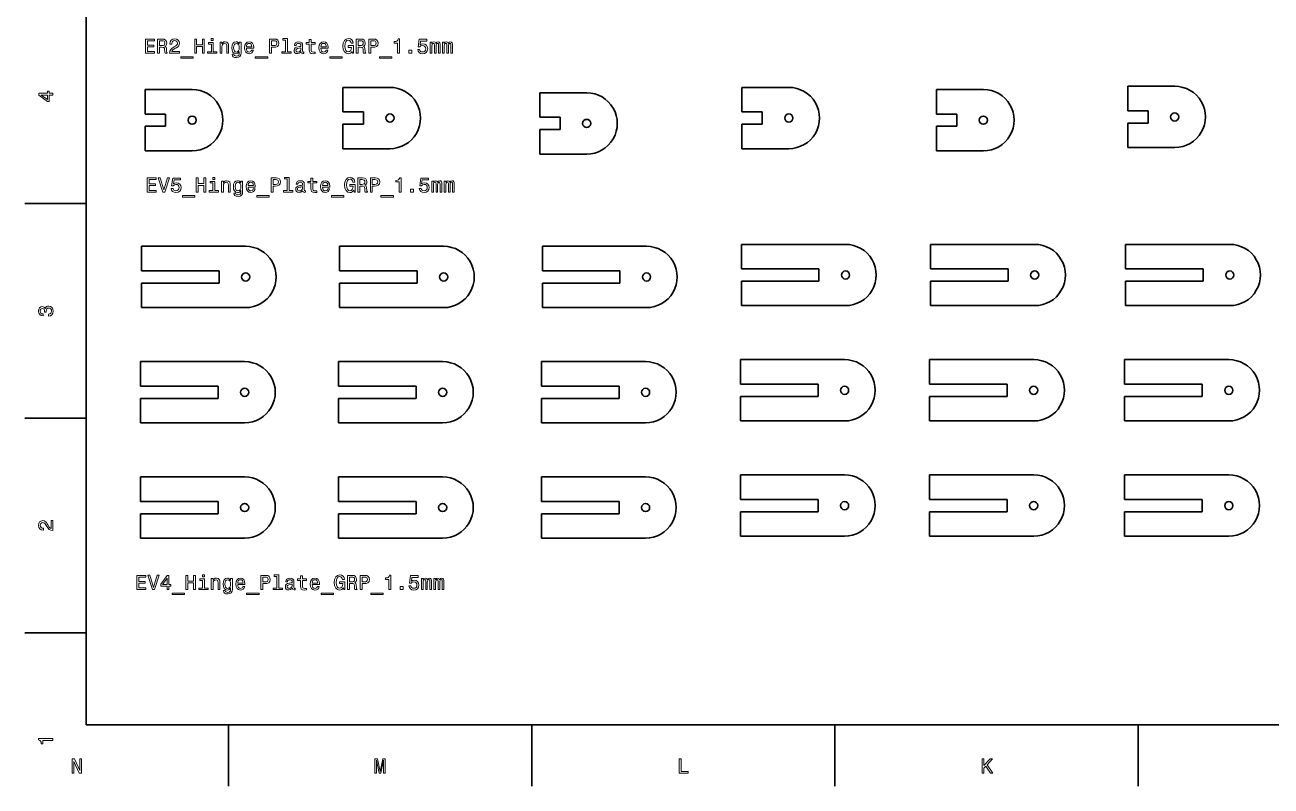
# Model space of a CAD drawing. Extents: x 0 to 1000, y 0 to 400.
# Drawn here: x 5 to 309.9, y 5 to 191.2 of the extents above; entities that cross this region are included whole.
import ezdxf

# ---------------------------------------------------------------- set-up
doc = ezdxf.new("R2010")
doc.units = 0

msp = doc.modelspace()

# ---------------------------------------------------------------- linework, layer by layer
at = {"color": 7, "lineweight": 35}
for p, q in [((20, 380), (20, 20)), ((34.408932, 169.392593), (34.408932, 175.392593)), ((34.408932, 175.392593), (45.908932, 175.392593)), ((82.812798, 169.921585), (82.812798, 175.921585)), ((82.812798, 175.921585), (94.312798, 175.921585)), ((130.952164, 168.599075), (130.952164, 174.599075)), ((130.952164, 174.599075), (142.452164, 174.599075)), ((180.414062, 169.921585), (180.414062, 175.921585)), ((180.414062, 175.921585), (191.914062, 175.921585)), ((228.024414, 169.392578), (228.024414, 175.392578)), ((228.024414, 175.392578), (239.524414, 175.392578)), ((274.841309, 170.186081), (274.841309, 176.186081)), ((274.841309, 176.186081), (286.341309, 176.186081)), ((34.408932, 169.392593), (39.408932, 169.392593)), ((39.408932, 166.392593), (39.408932, 169.392593)), ((82.812798, 169.921585), (87.812798, 169.921585)), ((87.812798, 166.921585), (87.812798, 169.921585)), ((130.952164, 168.599075), (135.952164, 168.599075)), ((135.952164, 165.599075), (135.952164, 168.599075)), ((180.414062, 169.921585), (185.414062, 169.921585)), ((185.414062, 166.921585), (185.414062, 169.921585)), ((228.024414, 169.392578), (233.024414, 169.392578)), ((233.024414, 166.392578), (233.024414, 169.392578)), ((274.841309, 170.186081), (279.841309, 170.186081)), ((279.841309, 167.186081), (279.841309, 170.186081)), ((39.408932, 166.392593), (34.408932, 166.392593)), ((34.408932, 166.392593), (34.408932, 160.392593)), ((87.812798, 166.921585), (82.812798, 166.921585)), ((82.812798, 166.921585), (82.812798, 160.921585)), ((135.952164, 165.599075), (130.952164, 165.599075)), ((130.952164, 165.599075), (130.952164, 159.599075)), ((185.414062, 166.921585), (180.414062, 166.921585)), ((180.414062, 166.921585), (180.414062, 160.921585)), ((233.024414, 166.392578), (228.024414, 166.392578)), ((228.024414, 166.392578), (228.024414, 160.392578)), ((279.841309, 167.186081), (274.841309, 167.186081)), ((274.841309, 167.186081), (274.841309, 161.186081)), ((45.908932, 160.392593), (34.408932, 160.392593)), ((94.312798, 160.921585), (82.812798, 160.921585)), ((142.452164, 159.599075), (130.952164, 159.599075)), ((191.914062, 160.921585), (180.414062, 160.921585)), ((239.524414, 160.392578), (228.024414, 160.392578)), ((286.341309, 161.186081), (274.841309, 161.186081)), ((20, 147.5), (5, 147.5)), ((180.297943, 131.518951), (180.297943, 137.518951)), ((180.297943, 137.518951), (205.797943, 137.518951)), ((226.580154, 131.518951), (226.580154, 137.518951)), ((226.580154, 137.518951), (252.080154, 137.518951)), ((274.308655, 131.518951), (274.308655, 137.518951)), ((274.308655, 137.518951), (299.808655, 137.518951)), ((33.496613, 131.036835), (33.496613, 137.036835)), ((33.496613, 137.036835), (58.996613, 137.036835)), ((81.948288, 131.036835), (81.948288, 137.036835)), ((81.948288, 137.036835), (107.448288, 137.036835)), ((131.605209, 131.036835), (131.605209, 137.036835)), ((131.605209, 137.036835), (157.105209, 137.036835)), ((180.297943, 131.518951), (199.297943, 131.518951)), ((199.297943, 128.518951), (199.297943, 131.518951)), ((226.580154, 131.518951), (245.580154, 131.518951)), ((245.580154, 128.518951), (245.580154, 131.518951)), ((274.308655, 131.518951), (293.308655, 131.518951)), ((293.308655, 128.518951), (293.308655, 131.518951)), ((33.496613, 131.036835), (52.496613, 131.036835)), ((52.496613, 128.036835), (52.496613, 131.036835)), ((81.948288, 131.036835), (100.948288, 131.036835)), ((100.948288, 128.036835), (100.948288, 131.036835)), ((131.605209, 131.036835), (150.605209, 131.036835)), ((150.605209, 128.036835), (150.605209, 131.036835)), ((199.297943, 128.518951), (180.297943, 128.518951)), ((180.297943, 128.518951), (180.297943, 122.518951)), ((245.580154, 128.518951), (226.580154, 128.518951)), ((226.580154, 128.518951), (226.580154, 122.518951)), ((293.308655, 128.518951), (274.308655, 128.518951)), ((274.308655, 128.518951), (274.308655, 122.518951)), ((52.496613, 128.036835), (33.496613, 128.036835)), ((33.496613, 128.036835), (33.496613, 122.036835)), ((100.948288, 128.036835), (81.948288, 128.036835)), ((81.948288, 128.036835), (81.948288, 122.036835)), ((150.605209, 128.036835), (131.605209, 128.036835)), ((131.605209, 128.036835), (131.605209, 122.036835)), ((58.996613, 122.036835), (33.496613, 122.036835)), ((107.448288, 122.036835), (81.948288, 122.036835)), ((157.105209, 122.036835), (131.605209, 122.036835)), ((205.797943, 122.518951), (180.297943, 122.518951)), ((252.080154, 122.518951), (226.580154, 122.518951)), ((299.808655, 122.518951), (274.308655, 122.518951)), ((33.255554, 102.833633), (33.255554, 108.833633)), ((33.255554, 108.833633), (58.755554, 108.833633)), ((81.70723, 102.833633), (81.70723, 108.833633)), ((81.70723, 108.833633), (107.20723, 108.833633)), ((131.364151, 102.833633), (131.364151, 108.833633)), ((131.364151, 108.833633), (156.864151, 108.833633)), ((180.056885, 103.315735), (180.056885, 109.315735)), ((180.056885, 109.315735), (205.556885, 109.315735)), ((226.339096, 103.315742), (226.339096, 109.315742)), ((226.339096, 109.315742), (251.839096, 109.315742)), ((274.067596, 103.315735), (274.067596, 109.315735)), ((274.067596, 109.315735), (299.567596, 109.315735)), ((33.255554, 102.833633), (52.255554, 102.833633)), ((52.255554, 99.833633), (52.255554, 102.833633)), ((81.70723, 102.833633), (100.70723, 102.833633)), ((100.70723, 99.833633), (100.70723, 102.833633)), ((131.364151, 102.833633), (150.364151, 102.833633)), ((150.364151, 99.833633), (150.364151, 102.833633)), ((180.056885, 103.315735), (199.056885, 103.315735)), ((199.056885, 100.315735), (199.056885, 103.315735)), ((226.339096, 103.315742), (245.339096, 103.315742)), ((245.339096, 100.315742), (245.339096, 103.315742)), ((274.067596, 103.315735), (293.067596, 103.315735)), ((293.067596, 100.315735), (293.067596, 103.315735)), ((52.255554, 99.833633), (33.255554, 99.833633)), ((33.255554, 99.833633), (33.255554, 93.833633)), ((100.70723, 99.833633), (81.70723, 99.833633)), ((81.70723, 99.833633), (81.70723, 93.833633)), ((150.364151, 99.833633), (131.364151, 99.833633)), ((131.364151, 99.833633), (131.364151, 93.833633)), ((199.056885, 100.315735), (180.056885, 100.315735)), ((180.056885, 100.315735), (180.056885, 94.315735)), ((245.339096, 100.315742), (226.339096, 100.315742)), ((226.339096, 100.315742), (226.339096, 94.315742)), ((293.067596, 100.315735), (274.067596, 100.315735)), ((274.067596, 100.315735), (274.067596, 94.315735)), ((20, 95), (5, 95)), ((58.755554, 93.833633), (33.255554, 93.833633)), ((107.20723, 93.833633), (81.70723, 93.833633)), ((156.864151, 93.833633), (131.364151, 93.833633)), ((205.556885, 94.315735), (180.056885, 94.315735)), ((251.839096, 94.315742), (226.339096, 94.315742)), ((299.567596, 94.315735), (274.067596, 94.315735)), ((33.255554, 74.630432), (33.255554, 80.630432)), ((33.255554, 80.630432), (58.755554, 80.630432)), ((81.70723, 74.630432), (81.70723, 80.630432)), ((81.70723, 80.630432), (107.20723, 80.630432)), ((131.364151, 74.630432), (131.364151, 80.630432)), ((131.364151, 80.630432), (156.864151, 80.630432)), ((180.056885, 75.112534), (180.056885, 81.112534)), ((180.056885, 81.112534), (205.556885, 81.112534)), ((226.339096, 75.112541), (226.339096, 81.112541)), ((226.339096, 81.112541), (251.839096, 81.112541)), ((274.067596, 75.112534), (274.067596, 81.112534)), ((274.067596, 81.112534), (299.567596, 81.112534)), ((33.255554, 74.630432), (52.255554, 74.630432)), ((52.255554, 71.630432), (52.255554, 74.630432)), ((81.70723, 74.630432), (100.70723, 74.630432)), ((100.70723, 71.630432), (100.70723, 74.630432)), ((131.364151, 74.630432), (150.364151, 74.630432)), ((150.364151, 71.630432), (150.364151, 74.630432)), ((180.056885, 75.112534), (199.056885, 75.112534)), ((199.056885, 72.112534), (199.056885, 75.112534)), ((226.339096, 75.112541), (245.339096, 75.112541)), ((245.339096, 72.112541), (245.339096, 75.112541)), ((274.067596, 75.112534), (293.067596, 75.112534)), ((293.067596, 72.112534), (293.067596, 75.112534)), ((52.255554, 71.630432), (33.255554, 71.630432)), ((33.255554, 71.630432), (33.255554, 65.630432)), ((100.70723, 71.630432), (81.70723, 71.630432)), ((81.70723, 71.630432), (81.70723, 65.630432)), ((150.364151, 71.630432), (131.364151, 71.630432)), ((131.364151, 71.630432), (131.364151, 65.630432)), ((199.056885, 72.112534), (180.056885, 72.112534)), ((180.056885, 72.112534), (180.056885, 66.112534)), ((245.339096, 72.112541), (226.339096, 72.112541)), ((226.339096, 72.112541), (226.339096, 66.112541)), ((293.067596, 72.112534), (274.067596, 72.112534)), ((274.067596, 72.112534), (274.067596, 66.112534)), ((58.755554, 65.630432), (33.255554, 65.630432)), ((107.20723, 65.630432), (81.70723, 65.630432)), ((156.864151, 65.630432), (131.364151, 65.630432)), ((205.556885, 66.112534), (180.056885, 66.112534)), ((251.839096, 66.112541), (226.339096, 66.112541)), ((299.567596, 66.112534), (274.067596, 66.112534)), ((20, 42.5), (5, 42.5)), ((20, 20), (980, 20)), ((54.799999, 20), (54.799999, 5)), ((129, 20), (129, 5)), ((203.199997, 20), (203.199997, 5)), ((277.399994, 20), (277.399994, 5))]:
    msp.add_line(p, q, dxfattribs=at)
at = {"color": 7, "lineweight": 13}
for points in [[(34.505718, 184.249054), (36.724739, 184.249054), (36.724739, 184.672684), (34.969696, 184.672684), (34.969696, 185.857849), (36.533096, 185.857849), (36.533096, 186.276428), (34.969696, 186.276428), (34.969696, 187.325424), (36.684391, 187.325424), (36.684391, 187.749054), (34.505718, 187.749054)], [(37.476177, 184.249054), (37.945198, 184.249054), (37.945198, 185.726715), (38.424305, 185.726715), (38.777332, 185.711594), (38.999233, 185.640991), (39.12027, 185.474564), (39.170704, 185.177002), (39.195919, 184.723114), (39.226177, 184.425568), (39.286697, 184.249054), (39.816235, 184.249054), (39.816235, 184.344879), (39.700241, 184.486084), (39.659897, 184.748337), (39.624592, 185.313171), (39.538857, 185.731766), (39.422863, 185.862885), (39.24131, 185.95871), (39.443039, 186.084793), (39.584248, 186.261307), (39.675026, 186.4832), (39.705284, 186.750488), (39.634682, 187.174133), (39.432953, 187.491852), (39.100098, 187.683487), (38.646206, 187.749054), (37.476177, 187.749054)], [(38.515083, 187.320374), (38.82272, 187.290115), (39.039577, 187.194305), (39.175747, 187.017792), (39.221134, 186.740402), (39.170704, 186.447906), (39.034534, 186.271393), (38.802547, 186.180603), (38.484825, 186.155396), (37.945198, 186.155396), (37.945198, 187.320374)], [(40.406296, 184.249054), (42.811913, 184.249054), (42.811913, 184.68277), (40.910618, 184.68277), (41.016525, 184.9198), (41.198082, 185.116486), (41.757877, 185.474564), (42.055428, 185.625854), (42.388283, 185.842712), (42.625313, 186.094879), (42.761482, 186.392426), (42.811913, 186.730316), (42.726177, 187.153946), (42.489147, 187.486801), (42.126034, 187.698624), (41.657013, 187.774277), (41.172863, 187.688538), (40.80471, 187.451508), (40.567677, 187.073257), (40.486984, 186.573975), (40.486984, 186.503372), (40.945919, 186.503372), (40.945919, 186.543716), (40.99131, 186.886658), (41.127476, 187.138824), (41.344334, 187.300201), (41.631798, 187.355682), (41.924305, 187.305252), (42.141163, 187.179169), (42.282375, 186.982483), (42.332806, 186.735367), (42.297504, 186.503372), (42.201683, 186.306686), (42.040298, 186.135223), (41.818398, 185.983917), (41.520847, 185.82254), (41.026611, 185.509857), (40.678627, 185.177002), (40.471855, 184.773544), (40.406296, 184.264191)], [(46.538857, 184.249054), (47.007881, 184.249054), (47.007881, 185.893143), (48.409897, 185.893143), (48.409897, 184.249054), (48.873871, 184.249054), (48.873871, 187.749054), (48.409897, 187.749054), (48.409897, 186.321823), (47.007881, 186.321823), (47.007881, 187.749054), (46.538857, 187.749054)], [(51.05759, 184.622253), (51.05759, 186.866486), (49.91782, 186.866486), (49.91782, 186.488251), (50.613785, 186.488251), (50.613785, 184.622253), (49.706005, 184.622253), (49.706005, 184.249054), (51.975456, 184.249054), (51.975456, 184.622253)], [(51.07272, 187.870087), (50.603699, 187.870087), (50.603699, 187.365768), (51.07272, 187.365768)], [(52.736984, 184.249054), (53.18079, 184.249054), (53.18079, 185.812454), (53.226181, 186.170517), (53.372433, 186.43277), (53.599377, 186.594162), (53.90197, 186.654678), (54.144047, 186.604248), (54.295341, 186.468079), (54.370991, 186.241135), (54.39621, 185.938538), (54.39621, 184.249054), (54.840012, 184.249054), (54.840012, 186.029312), (54.819839, 186.38739), (54.729061, 186.684937), (54.431511, 186.95726), (53.967533, 187.053085), (53.710327, 187.017792), (53.493469, 186.921967), (53.30687, 186.760574), (53.160614, 186.543716), (53.160614, 186.95726), (52.736984, 186.95726)], [(57.881081, 184.370087), (57.881081, 186.95726), (57.457447, 186.95726), (57.457447, 186.518509), (57.109467, 186.916916), (56.897652, 187.017792), (56.660618, 187.053085), (56.231941, 186.952225), (55.89909, 186.6698), (55.682232, 186.215912), (55.606583, 185.605682), (55.682232, 184.990402), (55.89909, 184.536514), (56.231941, 184.249054), (56.660618, 184.153229), (56.902695, 184.188538), (57.104424, 184.279312), (57.457447, 184.662598), (57.457447, 184.279312), (57.417103, 183.976715), (57.306152, 183.759857), (57.094337, 183.633774), (56.776611, 183.588394), (56.499237, 183.618652), (56.302551, 183.694305), (56.186554, 183.825424), (56.151253, 184.001938), (55.72258, 184.001938), (55.72258, 183.981766), (55.788139, 183.658997), (55.989868, 183.416916), (56.312637, 183.260574), (56.751396, 183.205109), (57.275894, 183.280762), (57.623875, 183.492569), (57.82056, 183.860733)], [(56.065517, 185.605682), (56.110909, 186.054535), (56.247074, 186.38739), (56.458889, 186.584076), (56.74131, 186.654678), (57.03886, 186.584076), (57.260761, 186.38739), (57.396927, 186.054535), (57.447361, 185.605682), (57.396927, 185.146744), (57.260761, 184.818939), (57.03886, 184.617203), (56.74131, 184.551651), (56.458889, 184.617203), (56.247074, 184.818939), (56.110909, 185.151794)], [(59.197361, 185.474564), (60.972576, 185.474564), (60.977619, 185.681335), (60.896927, 186.261307), (60.675026, 186.695023), (60.321999, 186.95726), (59.852982, 187.053085), (59.394047, 186.952225), (59.041023, 186.6698), (58.814075, 186.210876), (58.733383, 185.605682), (58.809032, 184.985367), (59.035976, 184.531479), (59.383961, 184.249054), (59.837852, 184.153229), (60.231224, 184.218796), (60.553989, 184.390259), (60.791019, 184.662598), (60.927185, 185.025711), (60.488426, 185.025711), (60.397648, 184.823975), (60.266525, 184.672684), (59.893326, 184.551651), (59.605862, 184.607117), (59.389004, 184.78363), (59.247795, 185.071106), (59.197361, 185.459427)], [(59.197361, 185.847763), (59.252838, 186.19574), (59.389004, 186.452942), (59.595776, 186.609283), (59.868111, 186.664764), (60.135399, 186.609283), (60.342171, 186.452942), (60.468254, 186.19574), (60.513641, 185.847763)], [(64.860901, 184.249054), (65.324883, 184.249054), (65.324883, 185.726715), (65.839287, 185.726715), (66.358742, 185.751938), (66.772285, 185.928452), (67.039581, 186.271393), (67.130356, 186.740402), (67.059753, 187.174133), (66.858017, 187.491852), (66.525169, 187.683487), (66.071274, 187.749054), (64.860901, 187.749054)], [(65.945198, 187.320374), (66.247787, 187.290115), (66.469696, 187.194305), (66.600815, 187.017792), (66.64621, 186.740402), (66.595772, 186.447906), (66.45961, 186.271393), (66.227615, 186.180603), (65.909897, 186.155396), (65.324883, 186.155396), (65.324883, 187.320374)], [(68.799667, 187.496887), (68.799667, 184.622253), (67.886841, 184.622253), (67.886841, 184.249054), (70.151245, 184.249054), (70.151245, 184.622253), (69.243469, 184.622253), (69.243469, 187.870087), (68.103699, 187.870087), (68.103699, 187.496887)], [(72.561905, 184.602081), (72.561905, 184.586945), (72.587128, 184.415482), (72.662773, 184.294449), (72.980499, 184.198624), (73.227615, 184.238968), (73.227615, 184.581909), (73.121704, 184.566772), (72.980499, 184.632339), (72.955284, 184.834076), (72.955284, 186.236084), (72.89476, 186.594162), (72.718246, 186.846313), (72.410614, 186.99762), (71.976898, 187.053085), (71.553268, 186.992569), (71.240585, 186.821106), (71.0439, 186.553802), (70.978333, 186.20079), (70.978333, 186.170517), (71.376755, 186.170517), (71.412056, 186.382339), (71.52301, 186.53363), (71.704559, 186.62442), (71.961761, 186.659714), (72.208885, 186.634506), (72.385399, 186.558853), (72.491302, 186.427734), (72.526611, 186.24617), (72.506439, 186.034363), (72.425743, 185.928452), (72.224014, 185.878021), (71.845772, 185.837677), (71.412056, 185.746887), (71.104416, 185.58551), (70.922867, 185.333344), (70.867386, 184.960144), (70.917816, 184.627289), (71.074158, 184.380173), (71.326324, 184.223831), (71.674301, 184.168365), (72.143326, 184.274277)], [(74.584244, 186.488251), (74.584244, 185.131622), (74.614502, 184.692856), (74.755714, 184.390259), (75.038132, 184.213745), (75.517242, 184.153229), (76.041733, 184.178452), (76.041733, 184.561737), (75.658447, 184.531479), (75.310471, 184.571823), (75.123871, 184.697906), (75.043182, 184.909714), (75.028046, 185.20726), (75.028046, 186.488251), (76.041733, 186.488251), (76.041733, 186.866486), (75.028046, 186.866486), (75.028046, 187.658279), (74.584244, 187.658279), (74.584244, 186.866486), (73.817673, 186.866486), (73.817673, 186.488251)], [(77.413498, 185.474564), (79.188705, 185.474564), (79.193756, 185.681335), (79.11306, 186.261307), (78.891159, 186.695023), (78.538132, 186.95726), (78.069115, 187.053085), (77.610184, 186.952225), (77.257156, 186.6698), (77.030212, 186.210876), (76.949516, 185.605682), (77.025162, 184.985367), (77.252106, 184.531479), (77.600098, 184.249054), (78.053986, 184.153229), (78.447357, 184.218796), (78.770126, 184.390259), (79.007156, 184.662598), (79.143326, 185.025711), (78.704559, 185.025711), (78.613785, 184.823975), (78.482658, 184.672684), (78.109459, 184.551651), (77.821991, 184.607117), (77.605133, 184.78363), (77.463928, 185.071106), (77.413498, 185.459427)], [(77.413498, 185.847763), (77.468964, 186.19574), (77.605133, 186.452942), (77.811905, 186.609283), (78.084244, 186.664764), (78.351532, 186.609283), (78.558304, 186.452942), (78.684387, 186.19574), (78.729774, 185.847763)], [(85.064072, 184.718079), (85.149803, 184.249054), (85.401962, 184.249054), (85.401962, 186.140259), (84.126022, 186.140259), (84.126022, 185.711594), (84.912773, 185.711594), (84.912773, 185.681335), (84.852249, 185.217346), (84.690872, 184.87442), (84.443756, 184.657562), (84.136116, 184.586945), (83.793175, 184.677734), (83.525879, 184.950058), (83.354416, 185.398911), (83.2939, 186.014191), (83.349365, 186.62442), (83.520844, 187.073257), (83.793175, 187.345596), (84.161331, 187.441422), (84.41349, 187.390991), (84.62027, 187.249771), (84.771561, 187.012741), (84.8573, 186.695023), (85.356575, 186.695023), (85.225449, 187.179169), (84.978333, 187.542282), (84.630356, 187.764191), (84.191589, 187.844879), (83.616661, 187.718796), (83.182945, 187.350632), (82.905563, 186.77066), (82.809746, 185.999054), (82.905563, 185.222397), (83.182945, 184.642426), (83.591446, 184.274277), (84.10585, 184.153229), (84.393318, 184.193573), (84.650528, 184.294449), (84.872421, 184.470963)], [(86.052536, 184.249054), (86.521561, 184.249054), (86.521561, 185.726715), (87.000671, 185.726715), (87.353691, 185.711594), (87.575592, 185.640991), (87.696632, 185.474564), (87.747063, 185.177002), (87.772278, 184.723114), (87.802536, 184.425568), (87.86306, 184.249054), (88.392593, 184.249054), (88.392593, 184.344879), (88.276604, 184.486084), (88.236259, 184.748337), (88.200958, 185.313171), (88.115219, 185.731766), (87.999222, 185.862885), (87.817673, 185.95871), (88.019394, 186.084793), (88.160614, 186.261307), (88.251389, 186.4832), (88.281647, 186.750488), (88.211044, 187.174133), (88.009308, 187.491852), (87.67646, 187.683487), (87.222565, 187.749054), (86.052536, 187.749054)], [(87.091446, 187.320374), (87.399078, 187.290115), (87.615936, 187.194305), (87.752106, 187.017792), (87.797501, 186.740402), (87.747063, 186.447906), (87.610901, 186.271393), (87.378906, 186.180603), (87.061188, 186.155396), (86.521561, 186.155396), (86.521561, 187.320374)], [(89.149078, 184.249054), (89.613052, 184.249054), (89.613052, 185.726715), (90.127472, 185.726715), (90.646919, 185.751938), (91.060463, 185.928452), (91.327759, 186.271393), (91.418533, 186.740402), (91.347931, 187.174133), (91.146194, 187.491852), (90.813347, 187.683487), (90.359451, 187.749054), (89.149078, 187.749054)], [(90.233376, 187.320374), (90.535965, 187.290115), (90.757874, 187.194305), (90.888992, 187.017792), (90.934387, 186.740402), (90.883949, 186.447906), (90.747787, 186.271393), (90.515793, 186.180603), (90.198074, 186.155396), (89.613052, 186.155396), (89.613052, 187.320374)], [(96.194473, 184.249054), (96.653397, 184.249054), (96.653397, 187.774277), (96.310463, 187.774277), (96.219681, 187.466629), (96.038132, 187.259857), (95.76075, 187.138824), (95.377464, 187.09848), (95.377464, 186.740402), (96.194473, 186.740402)], [(101.106567, 185.16188), (101.217522, 184.748337), (101.464638, 184.425568), (101.827751, 184.223831), (102.291725, 184.148193), (102.801094, 184.238968), (103.199509, 184.486084), (103.451668, 184.879456), (103.547493, 185.383774), (103.461761, 185.852798), (103.219681, 186.220963), (102.841438, 186.457993), (102.352249, 186.543716), (101.974007, 186.4832), (101.681496, 186.316772), (101.822708, 187.259857), (103.35585, 187.259857), (103.35585, 187.673401), (101.48481, 187.673401), (101.207436, 185.817505), (101.610893, 185.817505), (101.903397, 186.054535), (102.276596, 186.140259), (102.599365, 186.084793), (102.846481, 185.923401), (103.002823, 185.676285), (103.058296, 185.358566), (103.002823, 185.040848), (102.841438, 184.793716), (102.594322, 184.637375), (102.276596, 184.581909), (102.009308, 184.617203), (101.802536, 184.7332), (101.651237, 184.914764), (101.575592, 185.16188)], [(104.172859, 184.249054), (104.58136, 184.249054), (104.58136, 186.05957), (104.606575, 186.331909), (104.68222, 186.528595), (104.798218, 186.644592), (104.949516, 186.689972), (105.070549, 186.649628), (105.151245, 186.548767), (105.191589, 186.377289), (105.206718, 186.150345), (105.206718, 184.249054), (105.590004, 184.249054), (105.590004, 186.05957), (105.615219, 186.326859), (105.690865, 186.523544), (105.811905, 186.644592), (105.963203, 186.689972), (106.084236, 186.649628), (106.164932, 186.548767), (106.215363, 186.150345), (106.215363, 184.249054), (106.623863, 184.249054), (106.623863, 186.120087), (106.598648, 186.508423), (106.51796, 186.805969), (106.356575, 186.987534), (106.094322, 187.053085), (105.78669, 186.952225), (105.54966, 186.659714), (105.36306, 186.947174), (105.050377, 187.053085), (104.762917, 186.952225), (104.566231, 186.6698), (104.566231, 186.95726), (104.172859, 186.95726)], [(107.208885, 184.249054), (107.617386, 184.249054), (107.617386, 186.05957), (107.642601, 186.331909), (107.718246, 186.528595), (107.834244, 186.644592), (107.985542, 186.689972), (108.106575, 186.649628), (108.187271, 186.548767), (108.227615, 186.377289), (108.242744, 186.150345), (108.242744, 184.249054), (108.62603, 184.249054), (108.62603, 186.05957), (108.651245, 186.326859), (108.726891, 186.523544), (108.847931, 186.644592), (108.999229, 186.689972), (109.120262, 186.649628), (109.200958, 186.548767), (109.251389, 186.150345), (109.251389, 184.249054), (109.659889, 184.249054), (109.659889, 186.120087), (109.634674, 186.508423), (109.553986, 186.805969), (109.392601, 186.987534), (109.130348, 187.053085), (108.822716, 186.952225), (108.585686, 186.659714), (108.399086, 186.947174), (108.086403, 187.053085), (107.798943, 186.952225), (107.602257, 186.6698), (107.602257, 186.95726), (107.208885, 186.95726)], [(43.154854, 183.41188), (43.154854, 183.058853), (46.190876, 183.058853), (46.190876, 183.41188)], [(61.370991, 183.41188), (61.370991, 183.058853), (64.407013, 183.058853), (64.407013, 183.41188)], [(72.511475, 185.197174), (72.450958, 184.934937), (72.289581, 184.7332), (72.047501, 184.602081), (71.749954, 184.556686), (71.558304, 184.581909), (71.422142, 184.662598), (71.336411, 184.803802), (71.311188, 185.000488), (71.33136, 185.177002), (71.412056, 185.303085), (71.734818, 185.444305), (72.143326, 185.504822), (72.511475, 185.625854)], [(79.587128, 183.41188), (79.587128, 183.058853), (82.623146, 183.058853), (82.623146, 183.41188)], [(91.731216, 183.41188), (91.731216, 183.058853), (94.767235, 183.058853), (94.767235, 183.41188)], [(98.973289, 184.249054), (99.66925, 184.249054), (99.66925, 185.000488), (98.973289, 185.000488)], [(11.833213, 174.02739), (11.833213, 174.481277), (10.965777, 174.481277), (10.965777, 174.98056), (10.56232, 174.98056), (10.56232, 174.481277), (8.408861, 174.481277), (8.408861, 174.022339), (10.521974, 172.489197), (10.965777, 172.489197), (10.965777, 174.02739)], [(10.56232, 172.912827), (8.993876, 174.02739), (10.56232, 174.02739)], [(34.898384, 150.289566), (37.117405, 150.289566), (37.117405, 150.713196), (35.362358, 150.713196), (35.362358, 151.898361), (36.925762, 151.898361), (36.925762, 152.31694), (35.362358, 152.31694), (35.362358, 153.365936), (37.077057, 153.365936), (37.077057, 153.789566), (34.898384, 153.789566)], [(39.871006, 153.794617), (38.993484, 150.814056), (38.090748, 153.794617), (37.611641, 153.794617), (38.741322, 150.289566), (39.245644, 150.289566), (40.350113, 153.794617)], [(40.778786, 151.202393), (40.889736, 150.788849), (41.136856, 150.46608), (41.499969, 150.264343), (41.963943, 150.188705), (42.473312, 150.27948), (42.871727, 150.526596), (43.123886, 150.919968), (43.219711, 151.424286), (43.133972, 151.893311), (42.891899, 152.261475), (42.513657, 152.498505), (42.024464, 152.584229), (41.646221, 152.523712), (41.353714, 152.357285), (41.494926, 153.300369), (43.028069, 153.300369), (43.028069, 153.713913), (41.157028, 153.713913), (40.87965, 151.858017), (41.283112, 151.858017), (41.575615, 152.095047), (41.948814, 152.180771), (42.271584, 152.125305), (42.5187, 151.963913), (42.675041, 151.716797), (42.730515, 151.399078), (42.675041, 151.08136), (42.513657, 150.834229), (42.266541, 150.677887), (41.948814, 150.622421), (41.681526, 150.657715), (41.474751, 150.773712), (41.323456, 150.955276), (41.247807, 151.202393)], [(46.931526, 150.289566), (47.400543, 150.289566), (47.400543, 151.933655), (48.802563, 151.933655), (48.802563, 150.289566), (49.266541, 150.289566), (49.266541, 153.789566), (48.802563, 153.789566), (48.802563, 152.362335), (47.400543, 152.362335), (47.400543, 153.789566), (46.931526, 153.789566)], [(51.450256, 150.662766), (51.450256, 152.906998), (50.310486, 152.906998), (50.310486, 152.528763), (51.006454, 152.528763), (51.006454, 150.662766), (50.098671, 150.662766), (50.098671, 150.289566), (52.368126, 150.289566), (52.368126, 150.662766)], [(51.465385, 153.910599), (50.996368, 153.910599), (50.996368, 153.406281), (51.465385, 153.406281)], [(53.129654, 150.289566), (53.573456, 150.289566), (53.573456, 151.852966), (53.618843, 152.211029), (53.765099, 152.473282), (53.992043, 152.634674), (54.29464, 152.69519), (54.536713, 152.64476), (54.688011, 152.508591), (54.763657, 152.281647), (54.788872, 151.97905), (54.788872, 150.289566), (55.232677, 150.289566), (55.232677, 152.069824), (55.212505, 152.427887), (55.121727, 152.725449), (54.824177, 152.997772), (54.360199, 153.093597), (54.102997, 153.058304), (53.886135, 152.962479), (53.699535, 152.801086), (53.553284, 152.584229), (53.553284, 152.997772), (53.129654, 152.997772)], [(58.273743, 150.410599), (58.273743, 152.997772), (57.850113, 152.997772), (57.850113, 152.559021), (57.502129, 152.957428), (57.290314, 153.058304), (57.053284, 153.093597), (56.624611, 152.992737), (56.291756, 152.710312), (56.074898, 152.256424), (55.999249, 151.646194), (56.074898, 151.030914), (56.291756, 150.577026), (56.624611, 150.289566), (57.053284, 150.193741), (57.295357, 150.22905), (57.497086, 150.319824), (57.850113, 150.70311), (57.850113, 150.319824), (57.809769, 150.017227), (57.698814, 149.800369), (57.487, 149.674286), (57.169277, 149.628906), (56.891899, 149.659164), (56.695213, 149.734818), (56.57922, 149.865936), (56.543919, 150.04245), (56.115242, 150.04245), (56.115242, 150.022278), (56.180805, 149.699509), (56.382534, 149.457428), (56.705299, 149.301086), (57.144062, 149.245621), (57.668556, 149.321274), (58.016541, 149.533081), (58.213226, 149.901245)], [(56.458183, 151.646194), (56.503571, 152.095047), (56.63974, 152.427887), (56.851555, 152.624573), (57.133976, 152.69519), (57.431526, 152.624573), (57.653427, 152.427887), (57.789597, 152.095047), (57.840027, 151.646194), (57.789597, 151.187256), (57.653427, 150.859451), (57.431526, 150.657715), (57.133976, 150.592163), (56.851555, 150.657715), (56.63974, 150.859451), (56.503571, 151.192307)], [(59.590027, 151.515076), (61.365242, 151.515076), (61.370285, 151.721848), (61.289597, 152.301819), (61.067692, 152.735535), (60.714668, 152.997772), (60.245644, 153.093597), (59.786713, 152.992737), (59.433685, 152.710312), (59.206741, 152.251389), (59.126049, 151.646194), (59.201698, 151.025879), (59.428642, 150.571991), (59.776627, 150.289566), (60.230515, 150.193741), (60.623886, 150.259308), (60.946655, 150.430771), (61.183685, 150.70311), (61.319855, 151.066223), (60.881092, 151.066223), (60.790314, 150.864487), (60.659191, 150.713196), (60.285992, 150.592163), (59.998528, 150.647629), (59.78167, 150.824142), (59.640457, 151.111618), (59.590027, 151.499939)], [(59.590027, 151.888275), (59.6455, 152.236252), (59.78167, 152.493454), (59.988441, 152.649796), (60.260777, 152.705276), (60.528069, 152.649796), (60.73484, 152.493454), (60.86092, 152.236252), (60.906311, 151.888275)], [(65.253571, 150.289566), (65.717545, 150.289566), (65.717545, 151.767227), (66.231956, 151.767227), (66.751404, 151.79245), (67.164948, 151.968964), (67.432243, 152.311905), (67.523026, 152.780914), (67.452415, 153.214645), (67.250687, 153.532364), (66.917831, 153.723999), (66.463943, 153.789566), (65.253571, 153.789566)], [(66.33786, 153.360886), (66.640457, 153.330627), (66.862358, 153.234818), (66.993484, 153.058304), (67.038872, 152.780914), (66.988434, 152.488419), (66.852272, 152.311905), (66.620285, 152.221115), (66.302559, 152.195908), (65.717545, 152.195908), (65.717545, 153.360886)], [(69.192329, 153.537399), (69.192329, 150.662766), (68.27951, 150.662766), (68.27951, 150.289566), (70.543915, 150.289566), (70.543915, 150.662766), (69.636139, 150.662766), (69.636139, 153.910599), (68.496368, 153.910599), (68.496368, 153.537399)], [(72.954575, 150.642593), (72.954575, 150.627457), (72.979797, 150.455994), (73.055435, 150.334961), (73.373169, 150.239136), (73.620285, 150.27948), (73.620285, 150.622421), (73.514374, 150.607285), (73.373169, 150.672852), (73.347946, 150.874588), (73.347946, 152.276596), (73.28743, 152.634674), (73.110916, 152.886826), (72.803284, 153.038132), (72.36956, 153.093597), (71.94593, 153.033081), (71.633255, 152.861618), (71.436569, 152.594315), (71.371002, 152.241302), (71.371002, 152.211029), (71.769417, 152.211029), (71.804718, 152.422852), (71.915672, 152.574142), (72.097229, 152.664932), (72.354431, 152.700226), (72.601547, 152.675018), (72.778061, 152.599365), (72.883972, 152.468246), (72.919273, 152.286682), (72.899101, 152.074875), (72.818405, 151.968964), (72.616684, 151.918533), (72.238434, 151.878189), (71.804718, 151.787399), (71.497086, 151.626022), (71.315529, 151.373856), (71.260056, 151.000656), (71.310486, 150.667801), (71.466827, 150.420685), (71.718987, 150.264343), (72.066971, 150.208878), (72.535988, 150.314789)], [(74.976913, 152.528763), (74.976913, 151.172134), (75.007172, 150.733368), (75.148376, 150.430771), (75.430801, 150.254257), (75.909912, 150.193741), (76.434402, 150.218964), (76.434402, 150.602249), (76.051117, 150.571991), (75.703133, 150.612335), (75.516541, 150.738419), (75.435844, 150.950226), (75.420715, 151.247772), (75.420715, 152.528763), (76.434402, 152.528763), (76.434402, 152.906998), (75.420715, 152.906998), (75.420715, 153.698792), (74.976913, 153.698792), (74.976913, 152.906998), (74.210342, 152.906998), (74.210342, 152.528763)], [(77.80616, 151.515076), (79.581375, 151.515076), (79.586418, 151.721848), (79.505722, 152.301819), (79.283829, 152.735535), (78.930801, 152.997772), (78.461777, 153.093597), (78.002846, 152.992737), (77.649818, 152.710312), (77.422874, 152.251389), (77.342178, 151.646194), (77.417831, 151.025879), (77.644775, 150.571991), (77.99276, 150.289566), (78.446648, 150.193741), (78.840027, 150.259308), (79.162788, 150.430771), (79.399818, 150.70311), (79.535988, 151.066223), (79.097229, 151.066223), (79.006447, 150.864487), (78.87532, 150.713196), (78.502121, 150.592163), (78.214661, 150.647629), (77.997803, 150.824142), (77.85659, 151.111618), (77.80616, 151.499939)], [(77.80616, 151.888275), (77.861633, 152.236252), (77.997803, 152.493454), (78.204575, 152.649796), (78.476913, 152.705276), (78.744202, 152.649796), (78.950974, 152.493454), (79.077057, 152.236252), (79.122437, 151.888275)], [(85.456734, 150.758591), (85.542465, 150.289566), (85.794632, 150.289566), (85.794632, 152.180771), (84.518692, 152.180771), (84.518692, 151.752106), (85.305435, 151.752106), (85.305435, 151.721848), (85.244919, 151.257858), (85.083534, 150.914932), (84.836418, 150.698074), (84.528778, 150.627457), (84.185837, 150.718246), (83.918549, 150.99057), (83.747086, 151.439423), (83.686562, 152.054703), (83.742035, 152.664932), (83.913506, 153.11377), (84.185837, 153.386108), (84.554001, 153.481934), (84.806152, 153.431503), (85.012932, 153.290283), (85.16423, 153.053253), (85.249962, 152.735535), (85.749237, 152.735535), (85.618118, 153.219681), (85.371002, 153.582794), (85.023018, 153.804703), (84.584259, 153.885391), (84.009323, 153.759308), (83.575607, 153.391144), (83.298233, 152.811172), (83.202408, 152.039566), (83.298233, 151.262909), (83.575607, 150.682938), (83.984116, 150.314789), (84.49852, 150.193741), (84.78598, 150.234085), (85.04319, 150.334961), (85.265091, 150.511475)], [(86.445206, 150.289566), (86.91423, 150.289566), (86.91423, 151.767227), (87.393333, 151.767227), (87.746353, 151.752106), (87.968262, 151.681503), (88.089294, 151.515076), (88.139725, 151.217514), (88.164948, 150.763626), (88.195206, 150.46608), (88.255722, 150.289566), (88.785263, 150.289566), (88.785263, 150.385391), (88.669266, 150.526596), (88.628922, 150.788849), (88.59362, 151.353683), (88.507889, 151.772278), (88.391891, 151.903397), (88.210335, 151.999222), (88.412064, 152.125305), (88.553276, 152.301819), (88.644058, 152.523712), (88.674316, 152.791), (88.603706, 153.214645), (88.401978, 153.532364), (88.069122, 153.723999), (87.615234, 153.789566), (86.445206, 153.789566)], [(87.484116, 153.360886), (87.791748, 153.330627), (88.008606, 153.234818), (88.144775, 153.058304), (88.190163, 152.780914), (88.139725, 152.488419), (88.003563, 152.311905), (87.771576, 152.221115), (87.45385, 152.195908), (86.91423, 152.195908), (86.91423, 153.360886)], [(89.541748, 150.289566), (90.005722, 150.289566), (90.005722, 151.767227), (90.520134, 151.767227), (91.039581, 151.79245), (91.453125, 151.968964), (91.720421, 152.311905), (91.811203, 152.780914), (91.740593, 153.214645), (91.538864, 153.532364), (91.206009, 153.723999), (90.752121, 153.789566), (89.541748, 153.789566)], [(90.626038, 153.360886), (90.928635, 153.330627), (91.150536, 153.234818), (91.281662, 153.058304), (91.327049, 152.780914), (91.276611, 152.488419), (91.14045, 152.311905), (90.908463, 152.221115), (90.590736, 152.195908), (90.005722, 152.195908), (90.005722, 153.360886)], [(96.587135, 150.289566), (97.046066, 150.289566), (97.046066, 153.814789), (96.703125, 153.814789), (96.61235, 153.507141), (96.430794, 153.300369), (96.153412, 153.179337), (95.770126, 153.138992), (95.770126, 152.780914), (96.587135, 152.780914)], [(101.499237, 151.202393), (101.610184, 150.788849), (101.8573, 150.46608), (102.220413, 150.264343), (102.684387, 150.188705), (103.193756, 150.27948), (103.592178, 150.526596), (103.84433, 150.919968), (103.940155, 151.424286), (103.854431, 151.893311), (103.61235, 152.261475), (103.2341, 152.498505), (102.744919, 152.584229), (102.366669, 152.523712), (102.074158, 152.357285), (102.215378, 153.300369), (103.74852, 153.300369), (103.74852, 153.713913), (101.877472, 153.713913), (101.600098, 151.858017), (102.003555, 151.858017), (102.296066, 152.095047), (102.669266, 152.180771), (102.992035, 152.125305), (103.239151, 151.963913), (103.395493, 151.716797), (103.450958, 151.399078), (103.395493, 151.08136), (103.2341, 150.834229), (102.986984, 150.677887), (102.669266, 150.622421), (102.401978, 150.657715), (102.195206, 150.773712), (102.0439, 150.955276), (101.968262, 151.202393)], [(104.565521, 150.289566), (104.97403, 150.289566), (104.97403, 152.100082), (104.999237, 152.372421), (105.07489, 152.569107), (105.190887, 152.685104), (105.342178, 152.730484), (105.463211, 152.69014), (105.543915, 152.589279), (105.584259, 152.417801), (105.59938, 152.190857), (105.59938, 150.289566), (105.982666, 150.289566), (105.982666, 152.100082), (106.007889, 152.367371), (106.083527, 152.564056), (106.204575, 152.685104), (106.355865, 152.730484), (106.476898, 152.69014), (106.557602, 152.589279), (106.608032, 152.190857), (106.608032, 150.289566), (107.016525, 150.289566), (107.016525, 152.160599), (106.991318, 152.548935), (106.910629, 152.846481), (106.749237, 153.028046), (106.486984, 153.093597), (106.179352, 152.992737), (105.942322, 152.700226), (105.755722, 152.987686), (105.443039, 153.093597), (105.155579, 152.992737), (104.958893, 152.710312), (104.958893, 152.997772), (104.565521, 152.997772)], [(107.601547, 150.289566), (108.010056, 150.289566), (108.010056, 152.100082), (108.035263, 152.372421), (108.110916, 152.569107), (108.226913, 152.685104), (108.378204, 152.730484), (108.499237, 152.69014), (108.579941, 152.589279), (108.620285, 152.417801), (108.635406, 152.190857), (108.635406, 150.289566), (109.018692, 150.289566), (109.018692, 152.100082), (109.043915, 152.367371), (109.119553, 152.564056), (109.240601, 152.685104), (109.391891, 152.730484), (109.512924, 152.69014), (109.593628, 152.589279), (109.644058, 152.190857), (109.644058, 150.289566), (110.052551, 150.289566), (110.052551, 152.160599), (110.027344, 152.548935), (109.946655, 152.846481), (109.785263, 153.028046), (109.52301, 153.093597), (109.215378, 152.992737), (108.978348, 152.700226), (108.791748, 152.987686), (108.479065, 153.093597), (108.191605, 152.992737), (107.994919, 152.710312), (107.994919, 152.997772), (107.601547, 152.997772)], [(43.54752, 149.452393), (43.54752, 149.099365), (46.583542, 149.099365), (46.583542, 149.452393)], [(61.763657, 149.452393), (61.763657, 149.099365), (64.799683, 149.099365), (64.799683, 149.452393)], [(72.904144, 151.237686), (72.843628, 150.975449), (72.682243, 150.773712), (72.44017, 150.642593), (72.142616, 150.597198), (71.950974, 150.622421), (71.814804, 150.70311), (71.729073, 150.844315), (71.703857, 151.041), (71.72403, 151.217514), (71.804718, 151.343597), (72.127487, 151.484818), (72.535988, 151.545334), (72.904144, 151.666367)], [(79.97979, 149.452393), (79.97979, 149.099365), (83.015808, 149.099365), (83.015808, 149.452393)], [(92.123878, 149.452393), (92.123878, 149.099365), (95.159897, 149.099365), (95.159897, 149.452393)], [(99.365952, 150.289566), (100.06192, 150.289566), (100.06192, 151.041), (99.365952, 151.041)], [(10.733789, 119.979103), (10.769092, 119.979103), (11.253242, 120.059799), (11.616354, 120.296829), (11.848343, 120.670029), (11.934077, 121.164261), (11.848343, 121.688759), (11.626441, 122.08213), (11.273415, 122.33429), (10.819524, 122.425072), (10.521974, 122.384727), (10.279899, 122.273773), (10.0933, 122.092216), (9.957132, 121.850143), (9.684797, 122.177956), (9.251081, 122.293945), (8.857708, 122.2183), (8.560158, 122.001442), (8.373559, 121.648415), (8.307997, 121.164261), (8.388688, 120.710373), (8.61059, 120.362389), (8.963616, 120.135445), (9.432636, 120.059799), (9.467939, 120.059799), (9.467939, 120.508644), (9.145172, 120.548988), (8.913184, 120.680115), (8.771974, 120.89193), (8.721541, 121.189484), (8.761887, 121.451729), (8.867795, 121.643372), (9.039265, 121.759361), (9.271254, 121.804756), (9.518372, 121.759361), (9.684797, 121.638329), (9.785663, 121.426514), (9.815922, 121.139046), (9.810879, 120.94236), (10.209293, 120.94236), (10.199207, 121.189484), (10.244596, 121.507202), (10.365634, 121.744232), (10.56232, 121.885445), (10.819524, 121.935875), (11.112031, 121.880402), (11.32889, 121.734146), (11.465057, 121.502159), (11.510447, 121.194527), (11.460014, 120.876801), (11.308718, 120.644814), (11.066643, 120.498558), (10.733789, 120.443085)], [(11.833213, 67.519447), (11.833213, 69.925072), (11.399495, 69.925072), (11.399495, 68.023773), (11.162463, 68.129684), (10.965777, 68.311241), (10.607709, 68.871033), (10.456411, 69.168587), (10.239553, 69.501442), (9.987391, 69.738472), (9.689841, 69.874641), (9.351945, 69.925072), (8.928314, 69.839333), (8.595461, 69.602303), (8.383645, 69.239189), (8.307997, 68.770172), (8.393732, 68.286018), (8.630763, 67.91787), (9.009006, 67.680832), (9.508285, 67.600143), (9.57889, 67.600143), (9.57889, 68.059074), (9.538544, 68.059074), (9.195604, 68.104462), (8.943443, 68.240631), (8.782061, 68.457489), (8.726584, 68.744957), (8.777017, 69.03746), (8.903097, 69.254318), (9.099783, 69.395531), (9.346902, 69.445961), (9.57889, 69.41066), (9.775576, 69.314842), (9.947046, 69.153458), (10.098343, 68.931557), (10.259726, 68.634003), (10.572406, 68.139771), (10.905259, 67.791786), (11.308717, 67.585014), (11.818083, 67.519447)], [(32.376553, 53.050644), (34.595573, 53.050644), (34.595573, 53.474274), (32.84053, 53.474274), (32.84053, 54.659435), (34.403931, 54.659435), (34.403931, 55.078022), (32.84053, 55.078022), (32.84053, 56.127014), (34.555225, 56.127014), (34.555225, 56.550644), (32.376553, 56.550644)], [(37.349174, 56.555687), (36.471653, 53.575138), (35.568916, 56.555687), (35.089809, 56.555687), (36.21949, 53.050644), (36.723816, 53.050644), (37.828281, 56.555687)], [(39.785053, 53.050644), (40.238945, 53.050644), (40.238945, 53.918079), (40.738224, 53.918079), (40.738224, 54.321537), (40.238945, 54.321537), (40.238945, 56.474995), (39.78001, 56.474995), (38.246868, 54.361885), (38.246868, 53.918079), (39.785053, 53.918079)], [(38.670502, 54.321537), (39.785053, 55.88998), (39.785053, 54.321537)], [(44.409691, 53.050644), (44.878716, 53.050644), (44.878716, 54.694736), (46.280731, 54.694736), (46.280731, 53.050644), (46.744705, 53.050644), (46.744705, 56.550644), (46.280731, 56.550644), (46.280731, 55.123409), (44.878716, 55.123409), (44.878716, 56.550644), (44.409691, 56.550644)], [(48.928425, 53.423843), (48.928425, 55.668079), (47.788654, 55.668079), (47.788654, 55.289837), (48.484619, 55.289837), (48.484619, 53.423843), (47.576839, 53.423843), (47.576839, 53.050644), (49.846291, 53.050644), (49.846291, 53.423843)], [(48.943554, 56.67168), (48.474533, 56.67168), (48.474533, 56.167358), (48.943554, 56.167358)], [(50.607819, 53.050644), (51.051624, 53.050644), (51.051624, 54.614044), (51.097015, 54.972115), (51.243267, 55.23436), (51.470211, 55.395744), (51.772804, 55.456264), (52.014881, 55.40583), (52.166176, 55.269665), (52.241825, 55.042717), (52.267044, 54.740124), (52.267044, 53.050644), (52.710846, 53.050644), (52.710846, 54.830902), (52.690674, 55.188972), (52.599895, 55.486523), (52.302345, 55.758858), (51.838367, 55.854679), (51.581161, 55.819374), (51.364304, 55.723557), (51.177704, 55.562172), (51.031448, 55.345314), (51.031448, 55.758858), (50.607819, 55.758858)], [(55.751915, 53.17168), (55.751915, 55.758858), (55.328281, 55.758858), (55.328281, 55.320095), (54.980301, 55.71851), (54.768486, 55.819374), (54.531452, 55.854679), (54.102776, 55.753815), (53.769924, 55.471394), (53.553066, 55.017502), (53.477417, 54.407272), (53.553066, 53.792), (53.769924, 53.338108), (54.102776, 53.050644), (54.531452, 52.954823), (54.773529, 52.990124), (54.975258, 53.080902), (55.328281, 53.464188), (55.328281, 53.080902), (55.287937, 52.778309), (55.176987, 52.561451), (54.965172, 52.435371), (54.647446, 52.38998), (54.370071, 52.420242), (54.173386, 52.495888), (54.057388, 52.627014), (54.022087, 52.803524), (53.593414, 52.803524), (53.593414, 52.783352), (53.658974, 52.460587), (53.860703, 52.21851), (54.183472, 52.062172), (54.622231, 52.006695), (55.146729, 52.082344), (55.494709, 52.294159), (55.691395, 52.662315)], [(53.936352, 54.407272), (53.981743, 54.856121), (54.117908, 55.188972), (54.329723, 55.385658), (54.612144, 55.456264), (54.909695, 55.385658), (55.131596, 55.188972), (55.267761, 54.856121), (55.318195, 54.407272), (55.267761, 53.948338), (55.131596, 53.620529), (54.909695, 53.4188), (54.612144, 53.353237), (54.329723, 53.4188), (54.117908, 53.620529), (53.981743, 53.953381)], [(57.068195, 54.27615), (58.84341, 54.27615), (58.848454, 54.482922), (58.767761, 55.062893), (58.54586, 55.496609), (58.192833, 55.758858), (57.723816, 55.854679), (57.264881, 55.753815), (56.911858, 55.471394), (56.68491, 55.012459), (56.604218, 54.407272), (56.679867, 53.786957), (56.906811, 53.333065), (57.254795, 53.050644), (57.708687, 52.954823), (58.102058, 53.020386), (58.424824, 53.191853), (58.661854, 53.464188), (58.798019, 53.827301), (58.359261, 53.827301), (58.268482, 53.625572), (58.13736, 53.474274), (57.76416, 53.353237), (57.476696, 53.408714), (57.259838, 53.585228), (57.118629, 53.872688), (57.068195, 54.261017)], [(57.068195, 54.649345), (57.123672, 54.99733), (57.259838, 55.254536), (57.46661, 55.410873), (57.738945, 55.466351), (58.006233, 55.410873), (58.213005, 55.254536), (58.339088, 54.99733), (58.384476, 54.649345)], [(62.731735, 53.050644), (63.195717, 53.050644), (63.195717, 54.528309), (63.710121, 54.528309), (64.229576, 54.553524), (64.64312, 54.730038), (64.910416, 55.072979), (65.00119, 55.542), (64.930588, 55.975716), (64.728851, 56.293438), (64.396004, 56.485081), (63.942112, 56.550644), (62.731735, 56.550644)], [(63.816032, 56.121971), (64.118622, 56.091709), (64.34053, 55.995888), (64.471649, 55.819374), (64.517044, 55.542), (64.466606, 55.249493), (64.330444, 55.072979), (64.09845, 54.982201), (63.780731, 54.956985), (63.195717, 54.956985), (63.195717, 56.121971)], [(66.670502, 56.298481), (66.670502, 53.423843), (65.757675, 53.423843), (65.757675, 53.050644), (68.022079, 53.050644), (68.022079, 53.423843), (67.114304, 53.423843), (67.114304, 56.67168), (65.974533, 56.67168), (65.974533, 56.298481)], [(70.432739, 53.403671), (70.432739, 53.388538), (70.457962, 53.217072), (70.533607, 53.096031), (70.851334, 53.00021), (71.09845, 53.040558), (71.09845, 53.383495), (70.992538, 53.368366), (70.851334, 53.433929), (70.826118, 53.635658), (70.826118, 55.037674), (70.765594, 55.395744), (70.589081, 55.647907), (70.281448, 55.799202), (69.847733, 55.854679), (69.424103, 55.794159), (69.11142, 55.622688), (68.914734, 55.3554), (68.849167, 55.002373), (68.849167, 54.972115), (69.247589, 54.972115), (69.28289, 55.183929), (69.393845, 55.335228), (69.575394, 55.426003), (69.832596, 55.461308), (70.07972, 55.436092), (70.256233, 55.360443), (70.362137, 55.229317), (70.397446, 55.047764), (70.377274, 54.835945), (70.296577, 54.730038), (70.094849, 54.679607), (69.716606, 54.639259), (69.28289, 54.548481), (68.97525, 54.3871), (68.793701, 54.134937), (68.73822, 53.761738), (68.788651, 53.428886), (68.944992, 53.181767), (69.197159, 53.025429), (69.545135, 52.969952), (70.01416, 53.075859)], [(72.455078, 55.289837), (72.455078, 53.933208), (72.485336, 53.49445), (72.626549, 53.191853), (72.908966, 53.015343), (73.388077, 52.954823), (73.912567, 52.980038), (73.912567, 53.363323), (73.529282, 53.333065), (73.181305, 53.373409), (72.994705, 53.499493), (72.914017, 53.711308), (72.89888, 54.008858), (72.89888, 55.289837), (73.912567, 55.289837), (73.912567, 55.668079), (72.89888, 55.668079), (72.89888, 56.459866), (72.455078, 56.459866), (72.455078, 55.668079), (71.688507, 55.668079), (71.688507, 55.289837)], [(75.284332, 54.27615), (77.05954, 54.27615), (77.06459, 54.482922), (76.983894, 55.062893), (76.761993, 55.496609), (76.408966, 55.758858), (75.939949, 55.854679), (75.481018, 55.753815), (75.127991, 55.471394), (74.901047, 55.012459), (74.820351, 54.407272), (74.895996, 53.786957), (75.12294, 53.333065), (75.470932, 53.050644), (75.92482, 52.954823), (76.318192, 53.020386), (76.640961, 53.191853), (76.877991, 53.464188), (77.01416, 53.827301), (76.575394, 53.827301), (76.484619, 53.625572), (76.353493, 53.474274), (75.980293, 53.353237), (75.692825, 53.408714), (75.475967, 53.585228), (75.334763, 53.872688), (75.284332, 54.261017)], [(75.284332, 54.649345), (75.339798, 54.99733), (75.475967, 55.254536), (75.682739, 55.410873), (75.955078, 55.466351), (76.222366, 55.410873), (76.429138, 55.254536), (76.555222, 54.99733), (76.600609, 54.649345)], [(82.934906, 53.519665), (83.020638, 53.050644), (83.272797, 53.050644), (83.272797, 54.941853), (81.996857, 54.941853), (81.996857, 54.51318), (82.783607, 54.51318), (82.783607, 54.482922), (82.723083, 54.018944), (82.561707, 53.676003), (82.31459, 53.459145), (82.00695, 53.388538), (81.664009, 53.479317), (81.396713, 53.751652), (81.22525, 54.2005), (81.164734, 54.815773), (81.2202, 55.426003), (81.391678, 55.874851), (81.664009, 56.147186), (82.032166, 56.243008), (82.284325, 56.192574), (82.491104, 56.051365), (82.642395, 55.814331), (82.728134, 55.496609), (83.227409, 55.496609), (83.096283, 55.980759), (82.849167, 56.343872), (82.50119, 56.565773), (82.062424, 56.646465), (81.487495, 56.520386), (81.05378, 56.152229), (80.776398, 55.572258), (80.68058, 54.800644), (80.776398, 54.023987), (81.05378, 53.444016), (81.46228, 53.075859), (81.976685, 52.954823), (82.264153, 52.995167), (82.521362, 53.096031), (82.743256, 53.272545)], [(83.92337, 53.050644), (84.392395, 53.050644), (84.392395, 54.528309), (84.871506, 54.528309), (85.224525, 54.51318), (85.446426, 54.442574), (85.567467, 54.27615), (85.617897, 53.9786), (85.643112, 53.524708), (85.67337, 53.227158), (85.733894, 53.050644), (86.263428, 53.050644), (86.263428, 53.146465), (86.147438, 53.287674), (86.107094, 53.549923), (86.071793, 54.114765), (85.986053, 54.533352), (85.870056, 54.664478), (85.688507, 54.7603), (85.890228, 54.886379), (86.031448, 55.062893), (86.122223, 55.284794), (86.152481, 55.552086), (86.081879, 55.975716), (85.880142, 56.293438), (85.547295, 56.485081), (85.093399, 56.550644), (83.92337, 56.550644)], [(84.96228, 56.121971), (85.269913, 56.091709), (85.486771, 55.995888), (85.62294, 55.819374), (85.668335, 55.542), (85.617897, 55.249493), (85.481735, 55.072979), (85.249741, 54.982201), (84.932022, 54.956985), (84.392395, 54.956985), (84.392395, 56.121971)], [(87.019913, 53.050644), (87.483887, 53.050644), (87.483887, 54.528309), (87.998306, 54.528309), (88.517754, 54.553524), (88.931297, 54.730038), (89.198593, 55.072979), (89.289368, 55.542), (89.218765, 55.975716), (89.017029, 56.293438), (88.684181, 56.485081), (88.230286, 56.550644), (87.019913, 56.550644)], [(88.10421, 56.121971), (88.406799, 56.091709), (88.628708, 55.995888), (88.759827, 55.819374), (88.805222, 55.542), (88.754784, 55.249493), (88.618622, 55.072979), (88.386627, 54.982201), (88.068909, 54.956985), (87.483887, 54.956985), (87.483887, 56.121971)], [(94.065308, 53.050644), (94.524231, 53.050644), (94.524231, 56.575859), (94.181297, 56.575859), (94.090515, 56.268223), (93.908966, 56.061451), (93.631584, 55.940414), (93.248299, 55.900066), (93.248299, 55.542), (94.065308, 55.542)], [(98.977402, 53.963467), (99.088356, 53.549923), (99.335472, 53.227158), (99.698586, 53.025429), (100.16256, 52.94978), (100.671928, 53.040558), (101.070343, 53.287674), (101.322502, 53.681046), (101.418327, 54.185371), (101.332596, 54.654388), (101.090515, 55.022545), (100.712273, 55.259579), (100.223083, 55.345314), (99.844841, 55.284794), (99.55233, 55.118366), (99.693542, 56.061451), (101.226685, 56.061451), (101.226685, 56.474995), (99.355644, 56.474995), (99.07827, 54.619087), (99.481728, 54.619087), (99.774231, 54.856121), (100.14743, 54.941853), (100.4702, 54.886379), (100.717316, 54.724995), (100.873657, 54.477879), (100.929131, 54.160152), (100.873657, 53.84243), (100.712273, 53.595314), (100.465157, 53.438972), (100.14743, 53.383495), (99.880142, 53.4188), (99.67337, 53.534794), (99.522072, 53.716351), (99.446426, 53.963467)], [(102.043694, 53.050644), (102.452194, 53.050644), (102.452194, 54.861164), (102.477409, 55.133495), (102.553055, 55.330181), (102.669052, 55.446178), (102.820351, 55.491566), (102.941383, 55.451221), (103.022079, 55.350357), (103.062424, 55.178886), (103.077553, 54.951942), (103.077553, 53.050644), (103.460838, 53.050644), (103.460838, 54.861164), (103.486053, 55.128452), (103.561699, 55.325138), (103.682739, 55.446178), (103.834038, 55.491566), (103.95507, 55.451221), (104.035767, 55.350357), (104.086197, 54.951942), (104.086197, 53.050644), (104.494698, 53.050644), (104.494698, 54.92168), (104.469482, 55.310009), (104.388794, 55.607559), (104.227409, 55.789116), (103.965157, 55.854679), (103.657524, 55.753815), (103.420494, 55.461308), (103.233894, 55.748772), (102.921211, 55.854679), (102.633751, 55.753815), (102.437065, 55.471394), (102.437065, 55.758858), (102.043694, 55.758858)], [(105.07972, 53.050644), (105.48822, 53.050644), (105.48822, 54.861164), (105.513435, 55.133495), (105.589081, 55.330181), (105.705078, 55.446178), (105.856377, 55.491566), (105.977409, 55.451221), (106.058105, 55.350357), (106.09845, 55.178886), (106.113579, 54.951942), (106.113579, 53.050644), (106.496864, 53.050644), (106.496864, 54.861164), (106.522079, 55.128452), (106.597725, 55.325138), (106.718765, 55.446178), (106.870064, 55.491566), (106.991096, 55.451221), (107.071793, 55.350357), (107.122223, 54.951942), (107.122223, 53.050644), (107.530724, 53.050644), (107.530724, 54.92168), (107.505508, 55.310009), (107.42482, 55.607559), (107.263435, 55.789116), (107.001183, 55.854679), (106.69355, 55.753815), (106.45652, 55.461308), (106.26992, 55.748772), (105.957237, 55.854679), (105.669777, 55.753815), (105.473091, 55.471394), (105.473091, 55.758858), (105.07972, 55.758858)], [(41.025688, 52.213467), (41.025688, 51.860443), (44.06171, 51.860443), (44.06171, 52.213467)], [(59.241825, 52.213467), (59.241825, 51.860443), (62.277847, 51.860443), (62.277847, 52.213467)], [(70.382309, 53.998772), (70.321793, 53.736523), (70.160416, 53.534794), (69.918335, 53.403671), (69.620789, 53.35828), (69.429138, 53.383495), (69.292976, 53.464188), (69.207245, 53.6054), (69.182022, 53.802086), (69.202194, 53.9786), (69.28289, 54.104679), (69.605652, 54.245888), (70.01416, 54.306408), (70.382309, 54.427444)], [(77.457962, 52.213467), (77.457962, 51.860443), (80.49398, 51.860443), (80.49398, 52.213467)], [(89.602051, 52.213467), (89.602051, 51.860443), (92.638069, 51.860443), (92.638069, 52.213467)], [(96.844124, 53.050644), (97.540085, 53.050644), (97.540085, 53.802086), (96.844124, 53.802086)], [(11.833213, 16.159222), (11.833213, 16.618155), (8.307997, 16.618155), (8.307997, 16.275215), (8.615633, 16.184437), (8.822406, 16.002882), (8.943443, 15.725504), (8.983789, 15.342218), (9.341858, 15.342218), (9.341858, 16.159222)], [(16.550146, 8.166786), (16.968733, 8.166786), (16.968733, 11.036383), (18.310232, 8.166786), (18.849857, 8.166786), (18.849857, 11.666786), (18.426226, 11.666786), (18.426226, 8.79719), (17.099857, 11.666786), (16.550146, 11.666786)], [(90.639191, 8.166786), (91.027519, 8.166786), (91.027519, 11.34402), (91.683144, 8.166786), (92.116859, 8.166786), (92.767433, 11.34402), (92.767433, 8.166786), (93.160805, 8.166786), (93.160805, 11.666786), (92.545532, 11.666786), (91.900002, 8.580331), (91.259514, 11.666786), (90.639191, 11.666786)], [(165.076233, 8.166786), (167.325516, 8.166786), (167.325516, 8.590417), (165.540207, 8.590417), (165.540207, 11.666786), (165.076233, 11.666786)], [(239.205627, 8.166786), (239.669601, 8.166786), (239.669601, 9.412463), (240.083145, 9.856268), (241.258224, 8.166786), (241.823059, 8.166786), (240.410965, 10.194164), (241.782715, 11.666786), (241.16745, 11.666786), (239.669601, 10.04791), (239.669601, 11.666786), (239.205627, 11.666786)]]:
    msp.add_lwpolyline(points, close=True, dxfattribs=at)
at = {"color": 7, "lineweight": 35}
for centre in [(45.908932, 167.892593), (94.312798, 168.421585), (142.452164, 167.099075), (191.914062, 168.421585), (239.524414, 167.892578), (286.341309, 168.686081), (58.996613, 129.536835), (107.448288, 129.536835), (157.105209, 129.536835), (205.797943, 130.018951), (252.080154, 130.018951), (299.808655, 130.018951), (58.755554, 101.333633), (107.20723, 101.333633), (156.864151, 101.333633), (205.556885, 101.815735), (251.839096, 101.815742), (299.567596, 101.815735), (58.755554, 73.130432), (107.20723, 73.130432), (156.864151, 73.130432), (205.556885, 73.612534), (251.839096, 73.612541), (299.567596, 73.612534)]:
    msp.add_circle(centre, 1, dxfattribs=at)
for centre in [(45.908932, 167.892593), (94.312798, 168.421585), (142.452164, 167.099075), (191.914062, 168.421585), (239.524414, 167.892578), (286.341309, 168.686081), (205.797943, 130.018951), (252.080154, 130.018951), (299.808655, 130.018951), (58.996613, 129.536835), (107.448288, 129.536835), (157.105209, 129.536835), (58.755554, 101.333633), (107.20723, 101.333633), (156.864151, 101.333633), (205.556885, 101.815735), (251.839096, 101.815742), (299.567596, 101.815735), (58.755554, 73.130432), (107.20723, 73.130432), (156.864151, 73.130432), (205.556885, 73.612534), (251.839096, 73.612541), (299.567596, 73.612534)]:
    msp.add_arc(centre, 7.5, 269.999997, 90.000003, dxfattribs=at)

doc.saveas('drawing.dxf')
